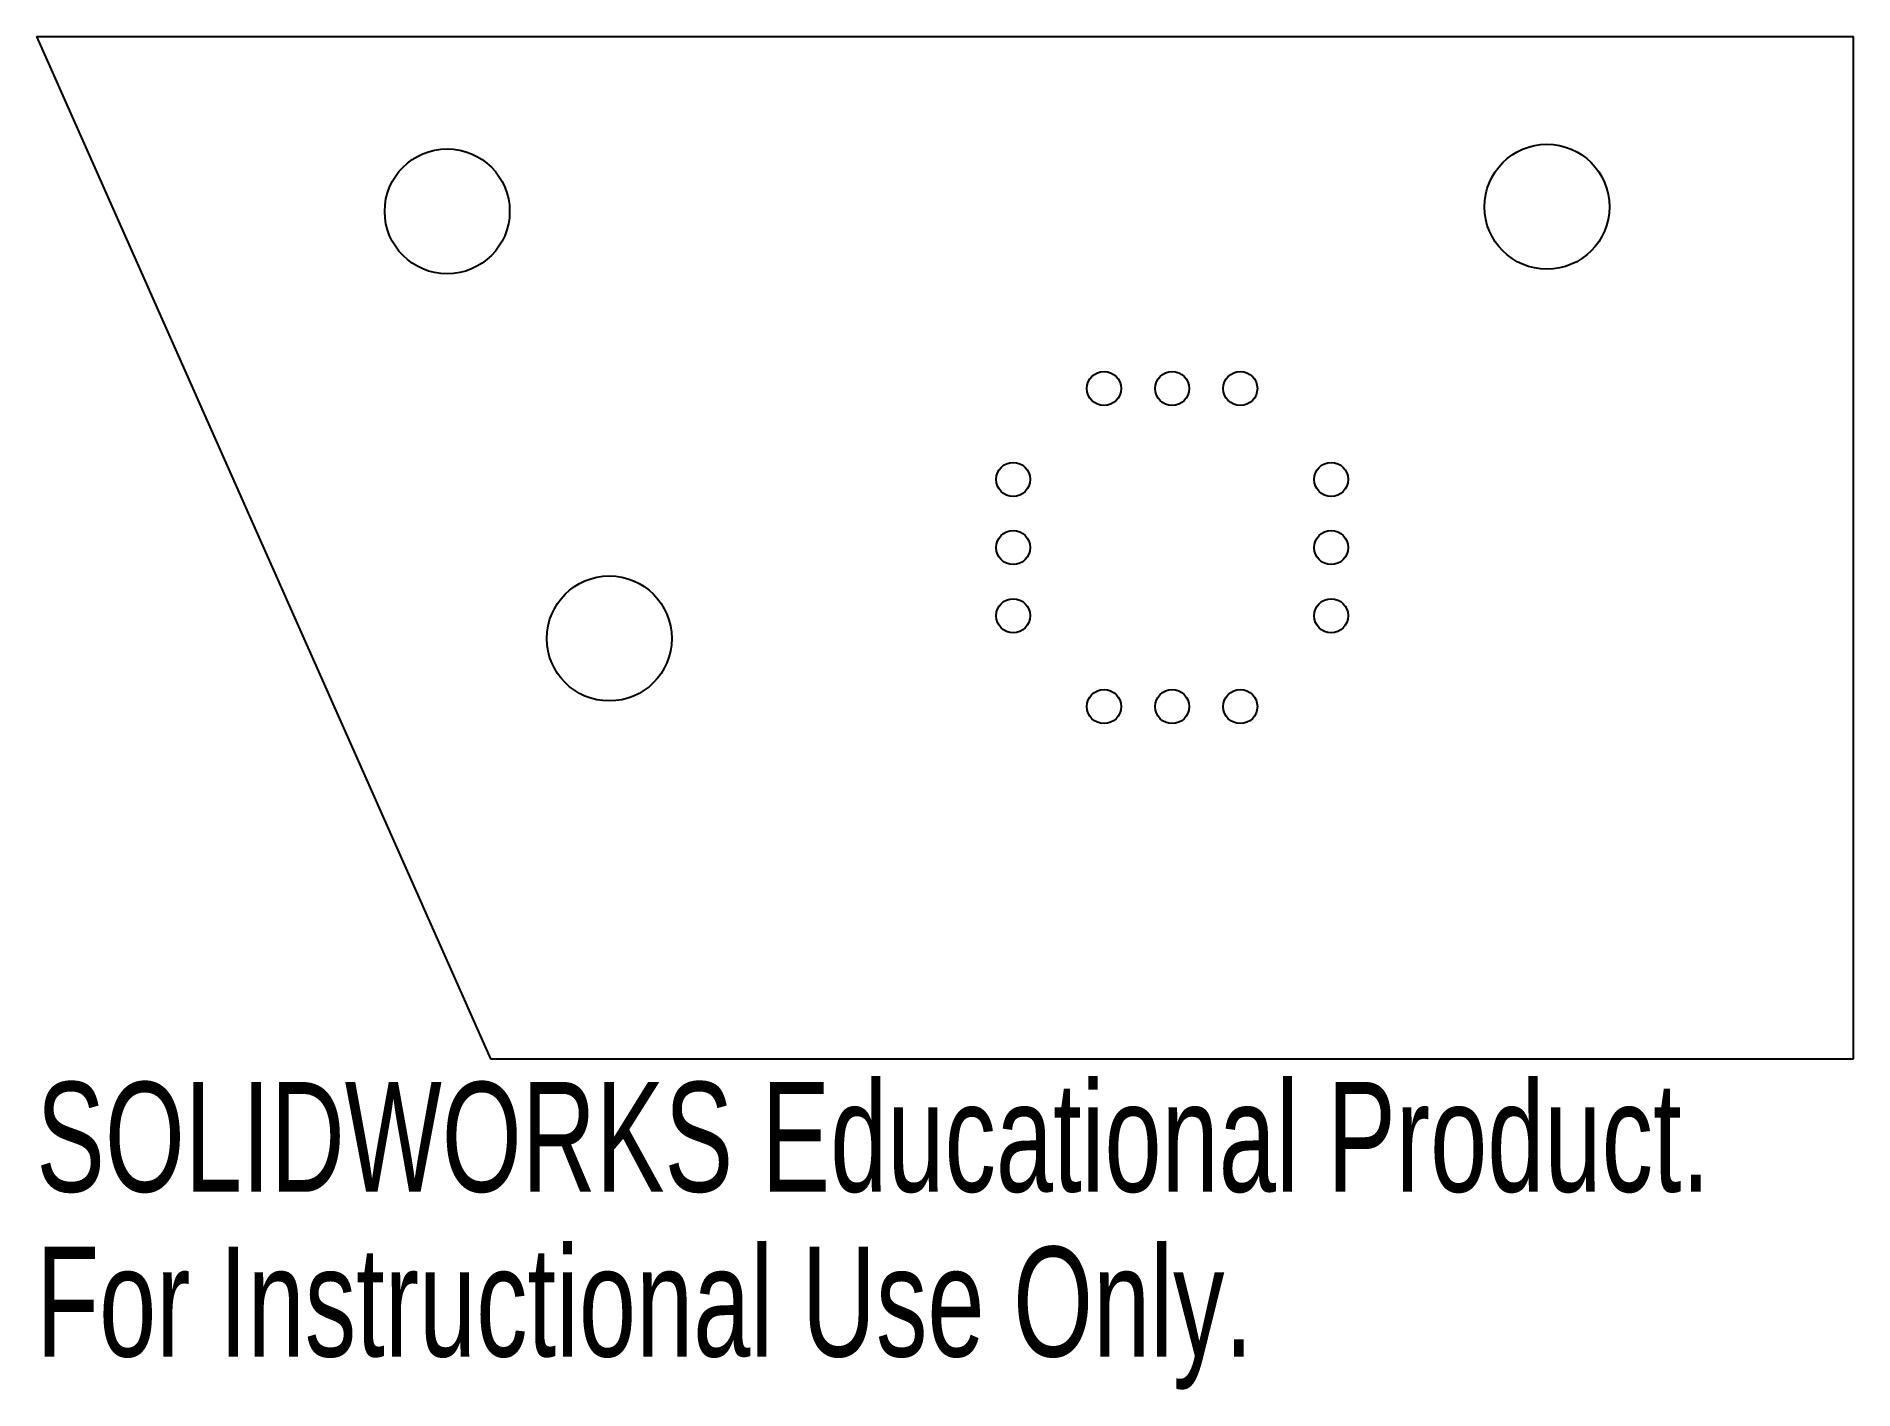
# Model space of a CAD drawing. Header units: millimetres. Extents: x -89.1 to -9.1, y -19.6 to 40.
import ezdxf

# ---------------------------------------------------------------- set-up
doc = ezdxf.new("R2010")
doc.units = ezdxf.units.MM
doc.styles.add('SLDTEXTSTYLE0', font='TXT', dxfattribs={"width": 0.7})

msp = doc.modelspace()

# ---------------------------------------------------------------- linework, layer by layer
at = {"color": 7, "linetype": 'Continuous', "lineweight": 25}
for p, q in [((-89.125, 40), (-9.125, 40)), ((-89.125, 40), (-69.125, -5)), ((-9.125, -5), (-9.125, 40)), ((-69.125, -5), (-9.125, -5))]:
    msp.add_line(p, q, dxfattribs=at)
for centre, radius in [((-22.625, 32.5), 2.75), ((-71.039, 32.297), 2.75), ((-42.125, 24.5), 0.75), ((-39.125, 24.5), 0.75), ((-36.125, 24.5), 0.75), ((-46.125, 20.5), 0.75), ((-32.125, 20.5), 0.75), ((-46.125, 17.5), 0.75), ((-32.125, 17.5), 0.75), ((-63.902, 13.5), 2.75), ((-46.125, 14.5), 0.75), ((-32.125, 14.5), 0.75), ((-42.125, 10.5), 0.75), ((-39.125, 10.5), 0.75), ((-36.125, 10.5), 0.75)]:
    msp.add_circle(centre, radius, dxfattribs=at)

# ---------------------------------------------------------------- texts
at = {"color": 7, "linetype": 'Continuous', "char_height": 4.83362, "attachment_point": 1, "style": 'SLDTEXTSTYLE0'}
for s, insert in [('SOLIDWORKS Educational Product.', (-89.125, -6.02)), ('For Instructional Use Only.', (-89.125, -13.27))]:
    msp.add_mtext(s, dxfattribs=dict(at, insert=insert))

doc.saveas('drawing.dxf')
